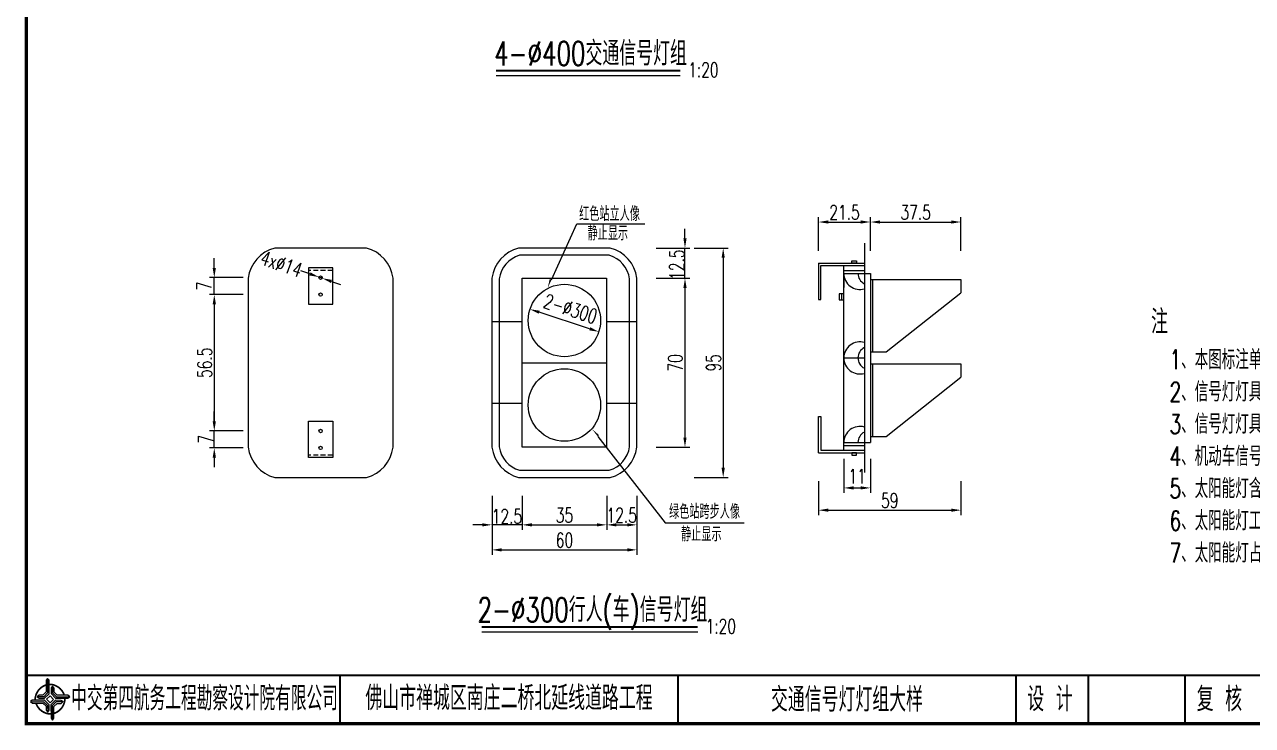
# Model space of a CAD drawing. Extents: x 12342 to 271026, y -9164 to -8044.
# Drawn here: x 12879.6 to 13133.9, y -8854.9 to -8709.8 of the extents above; entities that cross this region are included whole.
import ezdxf
from ezdxf.enums import TextEntityAlignment as Align

# ---------------------------------------------------------------- set-up
doc = ezdxf.new("R2010")
doc.units = 0
doc.header["$LTSCALE"] = 2
doc.header["$PDMODE"] = 32
doc.header["$PDSIZE"] = 0.3
doc.linetypes.add('DASHED', pattern=[0.75, 0.5, -0.25])
doc.layers.get('0').update_dxf_attribs({"linetype": 'CONTINUOUS'})
doc.layers.get('DEFPOINTS').update_dxf_attribs({"linetype": 'CONTINUOUS'})
for name, color, linetype in [('1111111111', 7, 'CONTINUOUS'), ('图层1', 7, 'CONTINUOUS'), ('图框', 7, 'CONTINUOUS'), ('图框2', 7, 'CONTINUOUS'), ('尺寸标注', 4, 'CONTINUOUS'), ('文字', 7, 'CONTINUOUS')]:
    doc.layers.add(name, color=color, linetype=linetype)
doc.styles.get("Standard").update_dxf_attribs({"font": 'simplex1.shx', "width": 0.7, "bigfont": 'hztxt.shx'})
doc.dimstyles.new('1：20', dxfattribs={"dimtxt": 3, "dimasz": 2, "dimexe": 1, "dimexo": 1, "dimgap": 0.5, "dimtad": 1, "dimlfac": 2, "dimrnd": 0.0095, "dimdsep": 46, "dimtxsty": 'Standard', "dimcen": 0.09, "dimclrd": 256, "dimclre": 256, "dimclrt": 256, "dimadec": 0, "dimazin": 0, "dimtfac": 1, "dimtix": 1, "dimtmove": 2, "dimatfit": 3, "dimfxl": 0, "dimtolj": 1, "dimtzin": 0, "dimarcsym": 0})

# ---------------------------------------------------------------- blocks, each defined once
blk = doc.blocks.new('series')
at = {"width": 0.75}
for tag, height, p in [('页码', 4, (-35, -19)), ('图名', 5, (-220, -282)), ('图号', 5, (-20, -282))]:
    blk.add_attdef(tag, text='', height=height, dxfattribs=at).set_placement(p, align=Align.MIDDLE_CENTER)
blk = doc.blocks.new('tb')
at = {"lineweight": -3}
h = blk.add_hatch(color=256, dxfattribs=at)
h.paths.add_polyline_path([(-1.23, -0.13), (-3.78, -0.14), (-4.14, -0.41), (-1.4, -0.44), (-0.56, -1.24), (-0.54, -2.62), (-0.27, -2.2), (-0.26, -1.06)])
h.paths.add_polyline_path([(0.13, -1.08), (0.14, -3.86), (0.41, -4.26), (0.44, -1.24), (1.25, -0.43), (2.66, -0.43), (2.26, -0.16), (1.07, -0.15)])
h.paths.add_polyline_path([(1.08, 0.3), (3.62, 0.3), (4.02, 0.56), (1.25, 0.57), (0.43, 1.39), (0.43, 2.8), (0.16, 2.41), (0.15, 1.24)])
h.paths.add_polyline_path([(-0.28, 1.21), (-0.28, 3.99), (-0.56, 4.39), (-0.57, 1.41), (-1.38, 0.6), (-2.74, 0.56), (-2.33, 0.3), (-1.2, 0.29)])
for p, q in [((-0.56, 4.39), (-0.57, 1.41)), ((0.43, 2.8), (0.43, 1.39)), ((-1.38, 0.6), (-2.74, 0.56)), ((-0.57, 1.41), (-1.38, 0.6)), ((0.43, 1.39), (1.25, 0.57)), ((1.25, 0.57), (4.02, 0.56)), ((-4.14, -0.41), (-1.4, -0.44)), ((-1.4, -0.44), (-0.56, -1.24)), ((-0.56, -1.24), (-0.54, -2.62)), ((0.41, -4.26), (0.44, -1.24)), ((0.44, -1.24), (1.25, -0.43)), ((1.25, -0.43), (2.66, -0.43))]:
    blk.add_line(p, q, dxfattribs=at)
at = {"lineweight": -3, "const_width": 0.35, "flags": 128}
for points in [[(-0.9, 3.02, 0.324167), (-3.16, -0.14)], [(2.88, 0.92, 0.324403), (-0.24, 3.15)], [(0.75, -2.86, 0.325418), (3.02, 0.26)], [(-2.98, -0.76, 0.322976), (0.14, -2.98)]]:
    blk.add_lwpolyline(points, format="xyb", dxfattribs=at)
at = {"lineweight": -3, "flags": 128}
for points in [[(-0.9, 3.99), (-0.9, 1.58), (-1.53, 0.91), (-2.34, 0.91), (-2.74, 0.56), (-2.33, 0.3), (-1.2, 0.29), (-0.28, 1.21), (-0.28, 3.99), (-0.56, 4.39)], [(3.62, 0.92), (1.43, 0.92), (0.77, 1.54), (0.77, 2.38), (0.43, 2.8), (0.16, 2.41), (0.15, 1.24), (1.08, 0.3), (3.62, 0.3), (4.02, 0.56)], [(-0.04, 0.77), (0.68, 0.04), (-0.04, -0.69), (-0.77, 0.05)], [(-3.73, -0.76), (-1.54, -0.76), (-0.89, -1.39), (-0.89, -2.21), (-0.54, -2.62), (-0.27, -2.2), (-0.26, -1.06), (-1.23, -0.13), (-3.78, -0.14), (-4.14, -0.41)], [(0.75, -3.85), (0.75, -1.43), (1.4, -0.78), (2.26, -0.78), (2.66, -0.43), (2.26, -0.16), (1.07, -0.15), (0.13, -1.08), (0.14, -3.86), (0.41, -4.26)]]:
    blk.add_lwpolyline(points, close=True, dxfattribs=at)
blk = doc.blocks.new('*D683')
at = {"layer": 'DEFPOINTS', "color": 0}
for p in [(12928.5, -8765.67), (12918.87, -8793.92), (12928.5, -8793.92)]:
    blk.add_point(p, dxfattribs=at)
at = {"layer": '尺寸标注', "lineweight": -2}
for p, q in [((12924.87, -8765.67), (12917.87, -8765.67)), ((12918.87, -8767.67), (12918.87, -8791.92)), ((12924.87, -8793.92), (12917.87, -8793.92))]:
    blk.add_line(p, q, dxfattribs=at)
at = {"layer": '尺寸标注'}
for points in [[(12918.54, -8767.67), (12919.21, -8767.67), (12918.87, -8765.67)], [(12918.54, -8791.92), (12919.21, -8791.92), (12918.87, -8793.92)]]:
    blk.add_solid(points, dxfattribs=at)
at = {"layer": '尺寸标注', "insert": (12916.87, -8779.8), "char_height": 3, "attachment_point": 5, "rotation": 90}
blk.add_mtext('\\A1;56.5', dxfattribs=at)
blk = doc.blocks.new('*D696')
at = {"layer": 'DEFPOINTS', "color": 0}
for p in [(12984.27, -8768.71), (12998.52, -8773.38)]:
    blk.add_point(p, dxfattribs=at)
at = {"layer": '尺寸标注', "lineweight": -2}
blk.add_line((12996.62, -8772.76), (12986.17, -8769.33), dxfattribs=at)
at = {"layer": '尺寸标注'}
for points in [[(12986.27, -8769.02), (12986.07, -8769.65), (12984.27, -8768.71)], [(12996.73, -8772.44), (12996.52, -8773.08), (12998.52, -8773.38)]]:
    blk.add_solid(points, dxfattribs=at)
at = {"layer": '尺寸标注', "insert": (12992.66, -8768.63), "char_height": 3, "attachment_point": 5, "rotation": 341.8575}
blk.add_mtext('\\A1;2-%%c300', dxfattribs=at)
blk = doc.blocks.new('*D684')
at = {"layer": 'DEFPOINTS', "color": 0}
for p in [(13006.4, -8762.3), (13006.4, -8797.3), (13016.37, -8797.3)]:
    blk.add_point(p, dxfattribs=at)
at = {"layer": '尺寸标注', "lineweight": -2}
for p, q in [((13010.37, -8762.3), (13017.37, -8762.3)), ((13016.37, -8764.3), (13016.37, -8795.3)), ((13010.37, -8797.3), (13017.37, -8797.3))]:
    blk.add_line(p, q, dxfattribs=at)
at = {"layer": '尺寸标注'}
for points in [[(13016.04, -8764.3), (13016.7, -8764.3), (13016.37, -8762.3)], [(13016.04, -8795.3), (13016.7, -8795.3), (13016.37, -8797.3)]]:
    blk.add_solid(points, dxfattribs=at)
at = {"layer": '尺寸标注', "insert": (13014.37, -8779.8), "char_height": 3, "attachment_point": 5, "rotation": 90}
blk.add_mtext('\\A1;70', dxfattribs=at)
blk = doc.blocks.new('*D685')
at = {"layer": 'DEFPOINTS', "color": 0}
for p in [(13000.9, -8756.05), (13006.4, -8803.55), (13024.29, -8803.55)]:
    blk.add_point(p, dxfattribs=at)
at = {"layer": '尺寸标注', "lineweight": -2}
for p, q in [((13018.29, -8756.05), (13025.29, -8756.05)), ((13024.29, -8758.05), (13024.29, -8801.55)), ((13018.29, -8803.55), (13025.29, -8803.55))]:
    blk.add_line(p, q, dxfattribs=at)
at = {"layer": '尺寸标注'}
for points in [[(13023.95, -8758.05), (13024.62, -8758.05), (13024.29, -8756.05)], [(13023.95, -8801.55), (13024.62, -8801.55), (13024.29, -8803.55)]]:
    blk.add_solid(points, dxfattribs=at)
at = {"layer": '尺寸标注', "insert": (13022.29, -8779.8), "char_height": 3, "attachment_point": 5, "rotation": 90}
blk.add_mtext('\\A1;95', dxfattribs=at)
blk = doc.blocks.new('*D686')
at = {"layer": 'DEFPOINTS', "color": 0}
for p in [(12918.87, -8793.92), (12928.5, -8793.92), (12928.5, -8797.42)]:
    blk.add_point(p, dxfattribs=at)
at = {"layer": '尺寸标注', "lineweight": -2}
for p, q in [((12918.87, -8791.92), (12918.87, -8789.92)), ((12924.87, -8793.92), (12917.87, -8793.92)), ((12918.87, -8797.42), (12918.87, -8793.92)), ((12924.87, -8797.42), (12917.87, -8797.42)), ((12918.87, -8799.42), (12918.87, -8801.42))]:
    blk.add_line(p, q, dxfattribs=at)
at = {"layer": '尺寸标注'}
for points in [[(12918.54, -8791.92), (12919.21, -8791.92), (12918.87, -8793.92)], [(12918.54, -8799.42), (12919.21, -8799.42), (12918.87, -8797.42)]]:
    blk.add_solid(points, dxfattribs=at)
at = {"layer": '尺寸标注', "insert": (12917.13, -8795.61), "char_height": 3, "attachment_point": 5, "rotation": 90}
blk.add_mtext('\\A1;7', dxfattribs=at)
blk = doc.blocks.new('*D687')
at = {"layer": 'DEFPOINTS', "color": 0}
for p in [(12976.4, -8797.3), (12982.65, -8803.55), (12976.4, -8813.36)]:
    blk.add_point(p, dxfattribs=at)
at = {"layer": '尺寸标注', "lineweight": -2}
for p, q in [((12976.4, -8807.36), (12976.4, -8814.36)), ((12982.65, -8807.36), (12982.65, -8814.36)), ((12974.4, -8813.36), (12972.4, -8813.36)), ((12982.65, -8813.36), (12976.4, -8813.36)), ((12984.65, -8813.36), (12986.65, -8813.36))]:
    blk.add_line(p, q, dxfattribs=at)
at = {"layer": '尺寸标注'}
for points in [[(12974.4, -8813.03), (12974.4, -8813.69), (12976.4, -8813.36)], [(12984.65, -8813.03), (12984.65, -8813.69), (12982.65, -8813.36)]]:
    blk.add_solid(points, dxfattribs=at)
at = {"layer": '尺寸标注', "insert": (12979.49, -8811.6), "char_height": 3, "attachment_point": 5}
blk.add_mtext('\\A1;12.5', dxfattribs=at)
blk = doc.blocks.new('*D688')
at = {"layer": 'DEFPOINTS', "color": 0}
for p in [(12976.4, -8797.3), (13006.4, -8803.55), (13006.4, -8818.54)]:
    blk.add_point(p, dxfattribs=at)
at = {"layer": '尺寸标注', "lineweight": -2}
for p, q in [((12976.4, -8812.54), (12976.4, -8819.54)), ((13006.4, -8812.54), (13006.4, -8819.54)), ((12978.4, -8818.54), (13004.4, -8818.54))]:
    blk.add_line(p, q, dxfattribs=at)
at = {"layer": '尺寸标注'}
for points in [[(12978.4, -8818.21), (12978.4, -8818.88), (12976.4, -8818.54)], [(13004.4, -8818.21), (13004.4, -8818.88), (13006.4, -8818.54)]]:
    blk.add_solid(points, dxfattribs=at)
at = {"layer": '尺寸标注', "insert": (12991.4, -8816.54), "char_height": 3, "attachment_point": 5}
blk.add_mtext('\\A1;60', dxfattribs=at)
blk = doc.blocks.new('*D689')
at = {"layer": 'DEFPOINTS', "color": 0}
for p in [(12982.65, -8803.55), (13000.15, -8803.55), (13000.15, -8813.36)]:
    blk.add_point(p, dxfattribs=at)
at = {"layer": '尺寸标注', "lineweight": -2}
for p, q in [((12982.65, -8807.36), (12982.65, -8814.36)), ((13000.15, -8807.36), (13000.15, -8814.36)), ((12984.65, -8813.36), (12998.15, -8813.36))]:
    blk.add_line(p, q, dxfattribs=at)
at = {"layer": '尺寸标注'}
for points in [[(12984.65, -8813.03), (12984.65, -8813.69), (12982.65, -8813.36)], [(12998.15, -8813.03), (12998.15, -8813.69), (13000.15, -8813.36)]]:
    blk.add_solid(points, dxfattribs=at)
at = {"layer": '尺寸标注', "insert": (12991.4, -8811.36), "char_height": 3, "attachment_point": 5}
blk.add_mtext('\\A1;35', dxfattribs=at)
blk = doc.blocks.new('*D690')
at = {"layer": 'DEFPOINTS', "color": 0}
for p in [(13049.28, -8796.92), (13054.78, -8796.3), (13054.78, -8805.71)]:
    blk.add_point(p, dxfattribs=at)
at = {"layer": '尺寸标注', "lineweight": -2}
for p, q in [((13049.28, -8799.71), (13049.28, -8806.71)), ((13054.78, -8799.71), (13054.78, -8806.71)), ((13051.28, -8805.71), (13052.78, -8805.71))]:
    blk.add_line(p, q, dxfattribs=at)
at = {"layer": '尺寸标注'}
for points in [[(13051.28, -8805.38), (13051.28, -8806.04), (13049.28, -8805.71)], [(13052.78, -8805.38), (13052.78, -8806.04), (13054.78, -8805.71)]]:
    blk.add_solid(points, dxfattribs=at)
at = {"layer": '尺寸标注', "insert": (13052.02, -8803.33), "char_height": 3, "attachment_point": 5}
blk.add_mtext('\\A1;11', dxfattribs=at)
blk = doc.blocks.new('*D691')
at = {"layer": 'DEFPOINTS', "color": 0}
for p in [(13073.53, -8782.8), (13044.03, -8798.42), (13073.53, -8810.32)]:
    blk.add_point(p, dxfattribs=at)
at = {"layer": '尺寸标注', "lineweight": -2}
for p, q in [((13044.03, -8804.32), (13044.03, -8811.32)), ((13073.53, -8804.32), (13073.53, -8811.32)), ((13046.03, -8810.32), (13071.53, -8810.32))]:
    blk.add_line(p, q, dxfattribs=at)
at = {"layer": '尺寸标注'}
for points in [[(13046.03, -8809.99), (13046.03, -8810.65), (13044.03, -8810.32)], [(13071.53, -8809.99), (13071.53, -8810.65), (13073.53, -8810.32)]]:
    blk.add_solid(points, dxfattribs=at)
at = {"layer": '尺寸标注', "insert": (13058.78, -8808.32), "char_height": 3, "attachment_point": 5}
blk.add_mtext('\\A1;59', dxfattribs=at)
blk = doc.blocks.new('*D692')
at = {"layer": 'DEFPOINTS', "color": 0}
for p in [(13073.53, -8750.65), (13054.78, -8761.3), (13073.53, -8762.55)]:
    blk.add_point(p, dxfattribs=at)
at = {"layer": '尺寸标注', "lineweight": -2}
for p, q in [((13054.78, -8756.65), (13054.78, -8749.65)), ((13056.78, -8750.65), (13071.53, -8750.65)), ((13073.53, -8756.65), (13073.53, -8749.65))]:
    blk.add_line(p, q, dxfattribs=at)
at = {"layer": '尺寸标注'}
for points in [[(13056.78, -8750.32), (13056.78, -8750.98), (13054.78, -8750.65)], [(13071.53, -8750.32), (13071.53, -8750.98), (13073.53, -8750.65)]]:
    blk.add_solid(points, dxfattribs=at)
at = {"layer": '尺寸标注', "insert": (13064.16, -8748.65), "char_height": 3, "attachment_point": 5}
blk.add_mtext('\\A1;37.5', dxfattribs=at)
blk = doc.blocks.new('*D697')
at = {"layer": 'DEFPOINTS', "color": 0}
for p in [(12940.57, -8762.06), (12941.23, -8762.29)]:
    blk.add_point(p, dxfattribs=at)
at = {"layer": '尺寸标注', "lineweight": -2}
for p, q in [((12938.68, -8761.4), (12936.79, -8760.74)), ((12941.23, -8762.29), (12940.57, -8762.06)), ((12943.12, -8762.95), (12945.01, -8763.6))]:
    blk.add_line(p, q, dxfattribs=at)
at = {"layer": '尺寸标注'}
for points in [[(12938.79, -8761.08), (12938.57, -8761.71), (12940.57, -8762.06)], [(12943.23, -8762.63), (12943.01, -8763.26), (12941.23, -8762.29)]]:
    blk.add_solid(points, dxfattribs=at)
at = {"layer": '尺寸标注', "insert": (12932.77, -8759.34), "char_height": 3, "attachment_point": 5, "rotation": 340.7893}
blk.add_mtext('\\A1;4x%%C14', dxfattribs=at)
blk = doc.blocks.new('*D693')
at = {"layer": 'DEFPOINTS', "color": 0}
for p in [(12918.87, -8762.17), (12928.5, -8762.17), (12928.5, -8765.67)]:
    blk.add_point(p, dxfattribs=at)
at = {"layer": '尺寸标注', "lineweight": -2}
for p, q in [((12918.87, -8760.17), (12918.87, -8758.17)), ((12924.87, -8762.17), (12917.87, -8762.17)), ((12918.87, -8765.67), (12918.87, -8762.17)), ((12924.87, -8765.67), (12917.87, -8765.67)), ((12918.87, -8767.67), (12918.87, -8769.67))]:
    blk.add_line(p, q, dxfattribs=at)
at = {"layer": '尺寸标注'}
for points in [[(12918.54, -8760.17), (12919.21, -8760.17), (12918.87, -8762.17)], [(12918.54, -8767.67), (12919.21, -8767.67), (12918.87, -8765.67)]]:
    blk.add_solid(points, dxfattribs=at)
at = {"layer": '尺寸标注', "insert": (12916.74, -8763.9), "char_height": 3, "attachment_point": 5, "rotation": 90}
blk.add_mtext('\\A1;7', dxfattribs=at)
blk = doc.blocks.new('*D694')
at = {"layer": 'DEFPOINTS', "color": 0}
for p in [(13000.9, -8756.05), (13016.37, -8756.05), (13006.4, -8762.3)]:
    blk.add_point(p, dxfattribs=at)
at = {"layer": '尺寸标注', "lineweight": -2}
for p, q in [((13016.37, -8754.05), (13016.37, -8752.05)), ((13010.37, -8756.05), (13017.37, -8756.05)), ((13016.37, -8762.3), (13016.37, -8756.05)), ((13010.37, -8762.3), (13017.37, -8762.3)), ((13016.37, -8764.3), (13016.37, -8766.3))]:
    blk.add_line(p, q, dxfattribs=at)
at = {"layer": '尺寸标注'}
for points in [[(13016.04, -8754.05), (13016.7, -8754.05), (13016.37, -8756.05)], [(13016.04, -8764.3), (13016.7, -8764.3), (13016.37, -8762.3)]]:
    blk.add_solid(points, dxfattribs=at)
at = {"layer": '尺寸标注', "insert": (13014.68, -8759.48), "char_height": 3, "attachment_point": 5, "rotation": 90}
blk.add_mtext('\\A1;12.5', dxfattribs=at)
blk = doc.blocks.new('*D695')
at = {"layer": 'DEFPOINTS', "color": 0}
for p in [(13054.78, -8750.65), (13044.03, -8759.17), (13054.78, -8761.3)]:
    blk.add_point(p, dxfattribs=at)
at = {"layer": '尺寸标注', "lineweight": -2}
for p, q in [((13044.03, -8756.65), (13044.03, -8749.65)), ((13046.03, -8750.65), (13052.78, -8750.65)), ((13054.78, -8756.65), (13054.78, -8749.65))]:
    blk.add_line(p, q, dxfattribs=at)
at = {"layer": '尺寸标注'}
for points in [[(13046.03, -8750.32), (13046.03, -8750.98), (13044.03, -8750.65)], [(13052.78, -8750.32), (13052.78, -8750.98), (13054.78, -8750.65)]]:
    blk.add_solid(points, dxfattribs=at)
at = {"layer": '尺寸标注', "insert": (13049.41, -8748.65), "char_height": 3, "attachment_point": 5}
blk.add_mtext('\\A1;21.5', dxfattribs=at)
blk = doc.blocks.new('*D699')
at = {"layer": 'DEFPOINTS', "color": 0}
for p in [(13000.15, -8784.66), (13006.4, -8784.66), (13006.4, -8813.36)]:
    blk.add_point(p, dxfattribs=at)
at = {"layer": '尺寸标注', "lineweight": -2}
for p, q in [((13000.15, -8807.36), (13000.15, -8814.36)), ((13006.4, -8807.36), (13006.4, -8814.36)), ((13002.15, -8813.36), (13004.4, -8813.36))]:
    blk.add_line(p, q, dxfattribs=at)
at = {"layer": '尺寸标注'}
for points in [[(13002.15, -8813.03), (13002.15, -8813.69), (13000.15, -8813.36)], [(13004.4, -8813.03), (13004.4, -8813.69), (13006.4, -8813.36)]]:
    blk.add_solid(points, dxfattribs=at)
at = {"layer": '尺寸标注', "insert": (13003.27, -8811.36), "char_height": 3, "attachment_point": 5}
blk.add_mtext('\\A1;12.5', dxfattribs=at)
blk = doc.blocks.new('DIM')
at = {"color": 4}
blk.add_lwpolyline([(-1, -0.1, 0.2, 0, 0), (0, 0, 0, 0, 0)], format="xyseb", dxfattribs=at)

msp = doc.modelspace()

# ---------------------------------------------------------------- linework, layer by layer
at = {"layer": '图层1', "color": 1}
for p, q in [((13053.530761, -8755.046869), (13053.530761, -8802.546869)), ((13049.280761, -8760.671869), (13053.530761, -8760.671869)), ((13049.283113, -8761.296869), (13053.533113, -8761.296869)), ((13049.280761, -8762.303818), (13049.280761, -8764.228818)), ((13049.280761, -8796.296869), (13053.530761, -8796.296869)), ((13049.280761, -8796.921869), (13053.530761, -8796.921869))]:
    msp.add_line(p, q, dxfattribs=at)
at = {"layer": '图层1', "color": 2}
for p, q in [((13044.030761, -8759.171869), (13053.530761, -8759.171869)), ((13044.030761, -8759.171869), (13044.030761, -8766.671869)), ((13044.530761, -8759.671869), (13053.530761, -8759.671869)), ((13044.530761, -8766.671869), (13044.530761, -8759.671869)), ((13053.533113, -8761.296869), (13054.783113, -8761.296869)), ((13054.783113, -8761.296869), (13054.78077, -8796.296869)), ((12982.645687, -8797.296869), (12982.645687, -8762.296869)), ((12982.645687, -8762.296869), (13000.145687, -8762.296869)), ((13000.145687, -8762.296869), (13000.145687, -8797.296869)), ((13054.780761, -8762.546869), (13073.530761, -8762.546869)), ((13073.530761, -8762.546869), (13073.530761, -8765.296869)), ((12940.898949, -8765.671869), (12940.898949, -8765.671869)), ((13044.030761, -8766.671869), (13044.530761, -8766.671869)), ((13058.030761, -8777.546869), (13073.530761, -8765.296869)), ((13049.280761, -8778.796869), (13053.530761, -8778.796869)), ((13055.280761, -8777.546869), (13058.030761, -8777.546869)), ((13054.780761, -8780.046869), (13073.530761, -8780.046869)), ((13073.530761, -8780.046869), (13073.530761, -8782.796869)), ((13058.030761, -8795.046869), (13073.530761, -8782.796869)), ((13044.030761, -8790.921869), (13044.530761, -8790.921869)), ((13044.030761, -8798.421869), (13044.030761, -8790.921869)), ((13044.530761, -8790.921869), (13044.530761, -8797.921869)), ((12940.898949, -8793.921869), (12940.898949, -8793.921869)), ((13000.145687, -8797.296869), (12982.645687, -8797.296869)), ((13053.530761, -8796.296869), (13054.780761, -8796.296869)), ((13054.780761, -8795.046869), (13058.030761, -8795.046869)), ((13044.030761, -8798.421869), (13053.530761, -8798.421869)), ((13044.530761, -8797.921869), (13053.530761, -8797.921869))]:
    msp.add_line(p, q, dxfattribs=at)
at = {"layer": '图层1', "color": 3, "linetype": 'DASHED'}
for p, q in [((12943.398949, -8760.671869), (12938.398949, -8760.671869)), ((12943.398949, -8798.921869), (12938.398949, -8798.921869))]:
    msp.add_line(p, q, dxfattribs=at)
at = {"layer": '图层1', "color": 3}
for p, q in [((13055.280761, -8777.546869), (13055.280761, -8762.546869)), ((13054.780761, -8777.546869), (13055.280761, -8777.546869)), ((12982.645687, -8779.796869), (13000.145687, -8779.796869)), ((13055.280761, -8795.046869), (13055.280761, -8780.046869))]:
    msp.add_line(p, q, dxfattribs=at)
at = {"layer": '图层1', "color": 4}
for p, q in [((13048.280761, -8765.546869), (13048.280761, -8766.796869)), ((13049.280761, -8765.546869), (13048.280761, -8765.546869)), ((13048.280761, -8766.796869), (13049.280761, -8766.796869)), ((13048.780761, -8765.546869), (13048.780761, -8766.796869)), ((12982.645687, -8771.346869), (12976.395687, -8771.346869)), ((13006.395687, -8771.346869), (13000.145687, -8771.346869)), ((12982.645687, -8788.246869), (12976.395687, -8788.246869)), ((13006.395687, -8788.246869), (13000.145687, -8788.246869))]:
    msp.add_line(p, q, dxfattribs=at)
for points in [[(12988.728451, -8762.589537), (12993.993649, -8750.995239), (13008.054446, -8750.995239)], [(12998.286031, -8795.044996), (13012.295252, -8812.965355), (13028.623514, -8812.965355)]]:
    msp.add_lwpolyline(points, dxfattribs=at)
at = {"layer": '图层1', "color": 1}
msp.add_lwpolyline([(12976.395687, -8762.296869), (12976.395687, -8797.296869, 0.3067587475), (12981.895687, -8803.546869), (13000.895687, -8803.546869, 0.3067587475), (13006.395687, -8797.296869), (13006.395687, -8762.296869, 0.3067587475), (13000.895687, -8756.046869), (12981.895687, -8756.046869, 0.3067587475)], format="xyb", close=True, dxfattribs=at)
at = {"layer": '图层1', "color": 3}
msp.add_lwpolyline([(12977.895687, -8762.397141), (12977.895687, -8797.196597, 0.2943165138), (12982.098091, -8802.046869), (13000.693283, -8802.046869, 0.2943165138), (13004.895687, -8797.196597), (13004.895687, -8762.397141, 0.2943165138), (13000.693283, -8757.546869), (12982.098091, -8757.546869, 0.2943165138)], format="xyb", close=True, dxfattribs=at)
for points in [[(13050.905761, -8758.671869), (13051.405761, -8758.671869), (13051.905761, -8758.671869), (13051.905761, -8759.171869), (13050.905761, -8759.171869)], [(13050.905761, -8798.921869), (13051.405761, -8798.921869), (13051.905761, -8798.921869), (13051.905761, -8798.421869), (13050.905761, -8798.421869)]]:
    msp.add_lwpolyline(points, close=True, dxfattribs=at)
at = {"layer": '图层1', "color": 1}
for points in [[(12938.398949, -8760.171869), (12938.398949, -8767.671869), (12943.398949, -8767.671869), (12943.398949, -8760.171869)], [(12938.398949, -8799.421869), (12938.398949, -8791.921869), (12943.398949, -8791.921869), (12943.398949, -8799.421869)]]:
    msp.add_lwpolyline(points, close=True, dxfattribs=at)
at = {"layer": '图层1', "color": 2}
for centre in [(12940.898949, -8762.171869), (12940.898949, -8765.671869), (12940.898949, -8793.921869), (12940.898949, -8797.421869)]:
    msp.add_circle(centre, 0.35, dxfattribs=at)
at = {"layer": '图层1', "color": 1}
for centre in [(12991.395687, -8771.046869), (12991.395687, -8788.546869)]:
    msp.add_circle(centre, 7.5, dxfattribs=at)
at = {"layer": '图层1', "color": 3}
for centre, radius, start, end in [((13052.605758, -8761.296869), 3.322644, 180, 286.20660149), ((13054.585013, -8761.296869), 2.376672, 180, 243.73052637), ((13052.603406, -8778.796869), 3.322644, 73.79339851, 180), ((13054.582661, -8778.796869), 2.376672, 116.26947363, 180), ((13052.603406, -8778.796869), 3.322644, 180, 286.20660149), ((13054.582661, -8778.796869), 2.376672, 180, 243.73052637), ((13052.603406, -8796.296869), 3.322644, 73.79339851, 180), ((13054.582661, -8796.296869), 2.376672, 116.26947363, 180)]:
    msp.add_arc(centre, radius, start, end, dxfattribs=at)
at = {"layer": '图框', "color": 1}
msp.add_line((13049.280761, -8797.921869), (13049.280761, -8759.671869), dxfattribs=at)
at = {"layer": '图框'}
for points, const_width in [([(13259.923771, -8577.543704), (12879.923771, -8577.543704), (12879.923771, -8854.543704), (13259.923771, -8854.543704), (13259.923771, -8577.543704)], 0.7), ([(12879.923771, -8844.543704), (13259.923771, -8844.543704)], 0.4), ([(12944.923771, -8844.543704), (12944.923771, -8854.543704)], 0.4), ([(13014.923771, -8854.543704), (13014.923771, -8844.543704)], 0.4), ([(13084.923771, -8854.543704), (13084.923771, -8844.543704)], 0.4), ([(13099.923771, -8854.543704), (13099.923771, -8844.543704)], 0.4), ([(13119.923771, -8854.543704), (13119.923771, -8844.543704)], 0.4)]:
    msp.add_lwpolyline(points, dxfattribs=dict(at, const_width=const_width))
at = {"layer": '图框2', "color": 7}
msp.add_lwpolyline([(12925.898949, -8762.296869), (12925.898949, -8797.296869, 0.3067587475), (12931.398949, -8803.546869), (12950.398949, -8803.546869, 0.3067587475), (12955.898949, -8797.296869), (12955.898949, -8762.296869, 0.3067587475), (12950.398949, -8756.046869), (12931.398949, -8756.046869, 0.3067587475)], format="xyb", close=True, dxfattribs=at)
at = {"layer": '文字'}
for p, q in [((12977.258209, -8720.323454), (13015.386309, -8720.323454)), ((12974.28049, -8835.534462), (13018.998486, -8835.534462))]:
    msp.add_line(p, q, dxfattribs=at)
at = {"layer": '文字', "const_width": 0.4}
for points in [[(12977.258209, -8719.323454), (13015.386309, -8719.323454)], [(12974.28049, -8834.534462), (13018.998486, -8834.534462)]]:
    msp.add_lwpolyline(points, dxfattribs=at)

# ---------------------------------------------------------------- block references
at = {"layer": '图层1', "color": 4, "yscale": 2, "zscale": 2}
for p, xscale, rotation in [((12987.901488, -8764.410562), 2, 245.5762698947982), ((12997.054255, -8793.469328), 2.000000000000009, 128.016477633154)]:
    msp.add_blockref('DIM', p, dxfattribs=dict(at, xscale=xscale, rotation=rotation))
at = {"layer": '图框'}
ref = msp.add_blockref('series', (13269.923771, -8567.543704), dxfattribs=at)
ref.add_attrib('页码', '第  1  页    共  1  页', dxfattribs={"layer": '0', "height": 4, "width": 0.7}).set_placement((13234.923771, -8586.543704), align=Align.MIDDLE_CENTER)
ref.add_attrib('图名', '交通信号灯灯组大样', dxfattribs={"layer": '0', "height": 5, "width": 0.7}).set_placement((13049.923771, -8849.543704), align=Align.MIDDLE_CENTER)
ref.add_attrib('图号', 'S7-3-4', dxfattribs={"layer": '0', "height": 5, "width": 0.7}).set_placement((13249.923771, -8849.543704), align=Align.MIDDLE_CENTER)
at = {"layer": '图框', "lineweight": -3}
msp.add_blockref('tb', (12884.919504, -8849.538367), dxfattribs=at)

# ---------------------------------------------------------------- texts
at = {"layer": '1111111111', "color": 7, "width": 0.7}
for s, p in [('红色站立人像', (12994.443047, -8750.447183)), ('静止显示', (12996.181818, -8754.450749)), ('绿色站跨步人像', (13013.077778, -8812.111429)), ('静止显示', (13015.55604, -8816.772819))]:
    msp.add_text(s, height=3, dxfattribs=at).set_placement(p)
at = {"layer": '图框'}
for s, width, p in [('中交第四航务工程勘察设计院有限公司', 0.65, (12916.854611, -8849.295261)), ('佛山市禅城区南庄二桥北延线道路工程', 0.7, (12979.923771, -8849.229003)), ('设 计', 0.7, (13091.968437, -8849.449117)), ('复 核', 0.7, (13127.063254, -8849.449117))]:
    msp.add_text(s, height=5, dxfattribs=dict(at, width=width)).set_placement(p, align=Align.MIDDLE_CENTER)
at = {"layer": '尺寸标注', "color": 0, "insert": (13112.907053, -8768.813448), "char_height": 3.5, "width": 126.79463338, "attachment_point": 1}
msp.add_mtext('{\\H1.429x;\\C7;注\\C256;\\P\\H0.8x;\\C0;  1、本图标注单位为毫米。\\P  2、信号灯灯具防水结构，表面喷塑哑光黑色。\\P  3、信号灯灯具固定螺丝要与灯臂、灯杆的\\H0.9998x;固定镙丝相对应\\P  4、机动车信号灯具中，箭头的方向（或满屏显示）应结合平面图及现场。\\P  5、太阳能灯含阴天不间断工作5天以上的蓄电池、太阳能硅板。\\P  6、太阳能灯工作电压：DC-12V,功耗：＜0.1W,闪光频率：50±5次/分。\\P  7、太阳能灯占空比为1：20，平均峰值日照时间为3小时。}', dxfattribs=at)
at = {"layer": '文字', "width": 0.7}
for s, height, p in [('4-%%C400交通信号灯组', 5, (12996.812786, -8715.740206)), ('1:20', 3, (13020.174175, -8719.145552)), ('2-%%C300行人(车)信号灯组', 5, (12997.212607, -8830.951214)), ('1:20', 3, (13023.786352, -8834.35656))]:
    msp.add_text(s, height=height, dxfattribs=at).set_placement(p, align=Align.MIDDLE_CENTER)

# ---------------------------------------------------------------- dimensions: what is measured, and where the dimension line sits
at = {"layer": '尺寸标注'}
for base, p1, p2, text, picture, middle in [((13054.783113, -8750.650708), (13044.030761, -8759.171869), (13054.783113, -8761.296869), '21.5', '*D695', (13049.406937, -8748.650708)), ((13073.530761, -8750.650708), (13054.783113, -8761.296869), (13073.530761, -8762.546869), '37.5', '*D692', (13064.156937, -8748.650708)), ((13073.530761, -8810.320488), (13044.030761, -8798.421869), (13073.530761, -8782.796869), '59', '*D691', (13058.780761, -8808.320488)), ((13006.395687, -8818.542878), (12976.395687, -8797.296869), (13006.395687, -8803.546869), '60', '*D688', (12991.395687, -8816.542878)), ((13000.145687, -8813.360322), (12982.645687, -8803.546869), (13000.145687, -8803.546869), '35', '*D689', (12991.395687, -8811.360322))]:
    dim = msp.add_linear_dim(base=base, p1=p1, p2=p2, text=text, dimstyle='1：20', dxfattribs=at)
    dim.commit()
    dim.dimension.update_dxf_attribs({"geometry": picture, "text_midpoint": middle})
for base, p1, p2, text, picture, middle in [((13016.370179, -8756.046869), (13006.395687, -8762.296869), (13000.895687, -8756.046869), '12.5', '*D694', (13014.678928, -8759.482238)), ((12918.873487, -8762.171869), (12928.504765, -8765.671869), (12928.504765, -8762.171869), '7', '*D693', (12916.738789, -8763.904781)), ((12918.873487, -8793.921869), (12928.504765, -8797.421869), (12928.504765, -8793.921869), '7', '*D686', (12917.131512, -8795.611526))]:
    dim = msp.add_linear_dim(base=base, p1=p1, p2=p2, angle=90, text=text, dimstyle='1：20', dxfattribs=at)
    dim.commit()
    dim.dimension.update_dxf_attribs({"geometry": picture, "text_midpoint": middle, "dimtype": 160})
for p1, p2, text, picture, middle in [((12941.229459, -8762.287034), (12940.568439, -8762.056703), '4x%%C14', '*D697', (12932.770814, -8759.339644)), ((12998.522823, -8773.382236), (12984.268551, -8768.711502), '2-%%c300', '*D696', (12992.662856, -8768.62843))]:
    dim = msp.add_diameter_dim_2p(p1=p1, p2=p2, text=text, dimstyle='1：20', dxfattribs=at)
    dim.commit()
    dim.dimension.update_dxf_attribs({"geometry": picture, "text_midpoint": middle, "dimtype": 163})
for base, p1, p2, text, picture, middle in [((13024.286337, -8803.546869), (13000.895687, -8756.046869), (13006.395687, -8803.546869), '95', '*D685', (13022.286337, -8779.796869)), ((13016.370179, -8797.296869), (13006.395687, -8762.296869), (13006.395687, -8797.296869), '70', '*D684', (13014.370179, -8779.796869)), ((12918.873487, -8793.921869), (12928.504765, -8765.671869), (12928.504765, -8793.921869), '56.5', '*D683', (12916.873487, -8779.796869))]:
    dim = msp.add_linear_dim(base=base, p1=p1, p2=p2, angle=90, text=text, dimstyle='1：20', dxfattribs=at)
    dim.commit()
    dim.dimension.update_dxf_attribs({"geometry": picture, "text_midpoint": middle})
dim = msp.add_linear_dim(base=(13006.395687, -8813.360322), p1=(13000.145687, -8784.660247), p2=(13006.395687, -8784.660247), dimstyle='1：20', dxfattribs=at)
dim.commit()
dim.dimension.update_dxf_attribs({"geometry": '*D699', "text_midpoint": (13003.270687, -8811.360322)})
for base, p1, p2, text, picture, middle in [((12976.395687, -8813.360322), (12982.645687, -8803.546869), (12976.395687, -8797.296869), '12.5', '*D687', (12979.491605, -8811.602716)), ((13054.78077, -8805.710484), (13049.280761, -8796.921869), (13054.78077, -8796.296869), '11', '*D690', (13052.018012, -8803.328595))]:
    dim = msp.add_linear_dim(base=base, p1=p1, p2=p2, text=text, dimstyle='1：20', dxfattribs=at)
    dim.commit()
    dim.dimension.update_dxf_attribs({"geometry": picture, "text_midpoint": middle, "dimtype": 160})

doc.saveas('drawing.dxf')
